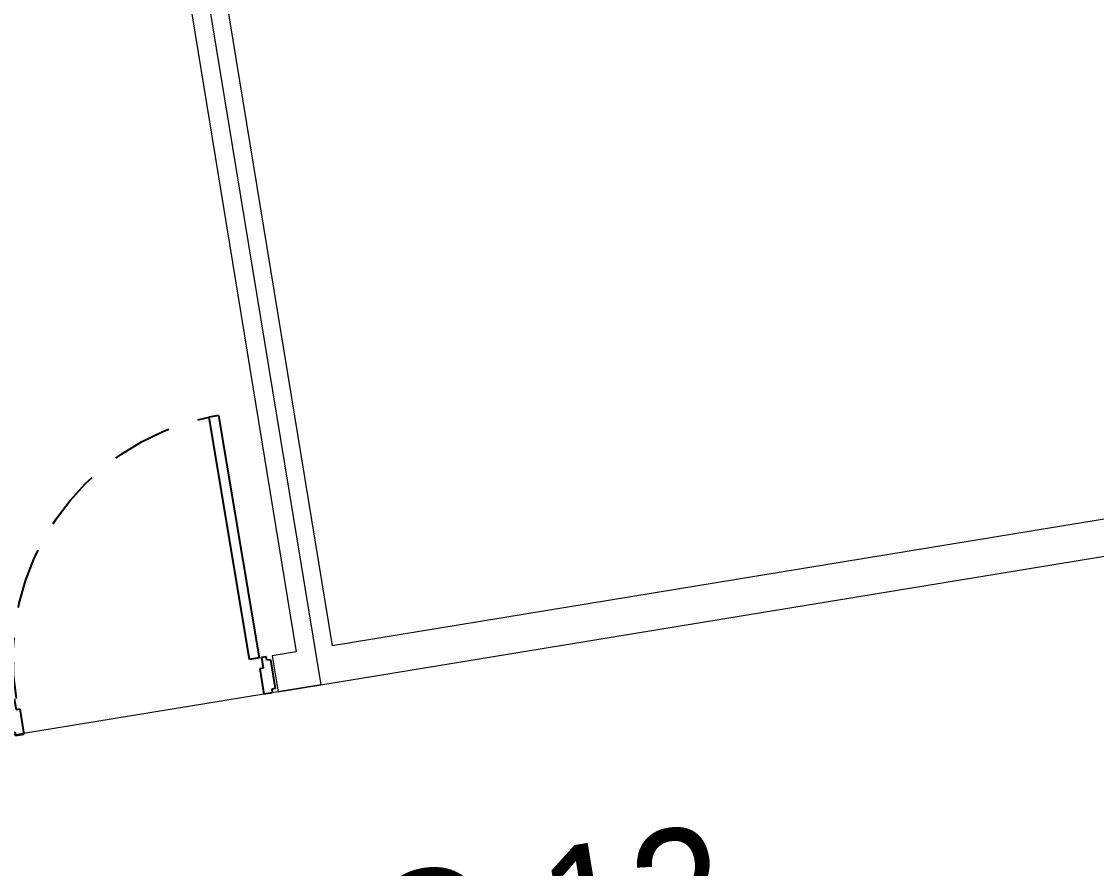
# Model space of a CAD drawing. Header units: metres. Extents: x 2 to 659295185, y -28 to 1124222152.
# Drawn here: x 655625.574 to 655629.992, y 1126390.825 to 1126394.306 of the extents above; entities that cross this region are included whole.
import ezdxf
from ezdxf.enums import TextEntityAlignment as Align

# ---------------------------------------------------------------- set-up
doc = ezdxf.new("R2010")
doc.units = ezdxf.units.M
doc.header["$MEASUREMENT"] = 0
for name, pattern in [('CCSM_C1_CUERPO EL$0$CONTINUA', [0]), ('CCSM_C1_CUERPO EL$0$DASHED', [0.75, 0.5, -0.25]), ('DASHDOT', [1, 0.5, -0.25, 0, -0.25])]:
    doc.linetypes.add(name, pattern=pattern)
doc.layers.get('0').update_dxf_attribs({"linetype": 'CONTINUOUS'})
for name, color, linetype in [('CCSM_C1_CUERPO BJ$0$A-LOCAL ID', 7, 'CONTINUOUS'), ('CCSM_C1_CUERPO BJ$0$ID_Nº LOCAL', 7, 'CONTINUOUS'), ('CCSM_C1_CUERPO EL$0$A-AREAS COMERCIALES', 151, 'CONTINUOUS'), ('CCSM_C1_CUERPO EL$0$A-PARED', 2, 'CCSM_C1_CUERPO EL$0$CONTINUA'), ('CCSM_C1_CUERPO EL$0$A-PUERTA', 5, 'CCSM_C1_CUERPO EL$0$CONTINUA')]:
    doc.layers.add(name, color=color, linetype=linetype)
doc.layers.add('LOCALES ASIGNADOS', color=41, linetype='DASHDOT', lineweight=0)
doc.styles.add('CCSM_C1_CUERPO BJ$0$ROMANS', font='romans__.ttf')
doc.styles.add('CCSM_C1_CUERPO BJ$0$sigo', font='arial.ttf', dxfattribs={"width": 0.9})

# ---------------------------------------------------------------- blocks, each defined once
blk = doc.blocks.new('CCSM_C1_CUERPO EL$0$P-IZQ 110-15')
for p, q in [((0.045, 1.01), (0.085, 1.01)), ((0.045, 1.01), (0.045, 0)), ((0.085, 0), (0.085, 1.01)), ((0, -0.015), (0.015, -0.015)), ((0, -0.015), (0, -0.135)), ((0.015, 0), (0.035, 0)), ((0.015, -0.015), (0.015, 0)), ((0.035, 0), (0.035, -0.045)), ((0.045, 0), (0.085, 0)), ((1.065, 0), (1.065, -0.045)), ((1.085, 0), (1.065, 0)), ((1.085, -0.015), (1.085, 0)), ((1.1, -0.015), (1.085, -0.015)), ((1.1, -0.015), (1.1, -0.135)), ((0.035, -0.045), (0.05, -0.045)), ((0.05, -0.045), (0.05, -0.15)), ((1.065, -0.045), (1.05, -0.045)), ((1.05, -0.045), (1.05, -0.15)), ((0, -0.135), (0.015, -0.135)), ((0.015, -0.135), (0.015, -0.15)), ((0.015, -0.15), (0.05, -0.15)), ((1.085, -0.15), (1.05, -0.15)), ((1.1, -0.135), (1.085, -0.135)), ((1.085, -0.135), (1.085, -0.15))]:
    blk.add_line(p, q)
at = {"color": 8, "linetype": 'CCSM_C1_CUERPO EL$0$DASHED', "ltscale": 0.5}
blk.add_arc((0.045, 0), 1.0108, 360, 87.732, dxfattribs=at)
blk = doc.blocks.new('CCSM_C1_CUERPO BJ$0$IDENT LOCAL')
at = {"style": 'CCSM_C1_CUERPO BJ$0$ROMANS'}
for tag, height, p in [('AREA-EXACTA', 0.5, (0.5872, 0.0962)), ('NºLOCAL', 0.7, (1.1699, 0.1194)), ('RUBRO', 0.35, (0, 0)), ('USO', 0.35, (-0.5872, -0.0962))]:
    blk.add_attdef(tag, text='', height=height, rotation=279.30845, dxfattribs=at).set_placement(p, align=Align.BOTTOM_CENTER)

msp = doc.modelspace()

# ---------------------------------------------------------------- hatches: boundary and pattern name
at = {"layer": 'LOCALES ASIGNADOS'}
h = msp.add_hatch(color=256, dxfattribs=at)
edge = h.paths.add_edge_path()
edge.add_arc((219491.1056, 1054914.3756), 441878.9229, 9.308049718, 9.309563548, ccw=False)
edge.add_line((655551.8097, 1126384.9626), (655564.5398, 1126387.0492))
edge.add_line((655564.5398, 1126387.0492), (655562.5867, 1126398.9652))
edge.add_line((655562.5867, 1126398.9652), (655552.3922, 1126397.2942))
edge.add_line((655552.3922, 1126397.2942), (655552.4569, 1126396.8995))
edge.add_line((655552.4569, 1126396.8995), (655549.9212, 1126396.4839))

# ---------------------------------------------------------------- linework, layer by layer
at = {"layer": 'CCSM_C1_CUERPO EL$0$A-AREAS COMERCIALES', "lineweight": 5}
msp.add_lwpolyline([(655625.6975, 1126398.3146), (655626.8036, 1126391.58), (655626.8036, 1126391.58), (655622.0665, 1126390.8041), (655620.9627, 1126397.5386), (655625.6975, 1126398.3146)], close=True, dxfattribs=at)
at = {"layer": 'CCSM_C1_CUERPO EL$0$A-PARED', "lineweight": 5}
for p, q in [((655625.6235, 1126398.3025), (655626.7032, 1126391.7155)), ((655626.2871, 1126395.1813), (655626.8512, 1126391.7398)), ((655633.6114, 1126392.8478), (655626.8512, 1126391.7398)), ((655626.6288, 1126391.5513), (655632.8462, 1126392.5704)), ((655626.7032, 1126391.7155), (655626.6045, 1126391.6994)), ((655626.6045, 1126391.6994), (655626.6288, 1126391.5513))]:
    msp.add_line(p, q, dxfattribs=at)

# ---------------------------------------------------------------- block references
at = {"layer": 'CCSM_C1_CUERPO BJ$0$A-LOCAL ID', "lineweight": 5}
ref = msp.add_blockref('CCSM_C1_CUERPO BJ$0$IDENT LOCAL', (655624.5658, 1126388.7477), dxfattribs=dict(at, xscale=0.6749999999990483, yscale=0.6749999999990483, zscale=0.6749999999990483, rotation=9.322235955902737))
ref.add_attrib('NºLOCAL', 'PASILLO DE SERVICIO 12', dxfattribs={"layer": 'CCSM_C1_CUERPO BJ$0$ID_Nº LOCAL', "height": 0.54, "rotation": 9.3222, "style": 'CCSM_C1_CUERPO BJ$0$sigo', "width": 0.9}).set_placement((655624.4182, 1126389.6469), align=Align.BOTTOM_CENTER)
at = {"layer": 'CCSM_C1_CUERPO EL$0$A-PUERTA', "lineweight": 5, "xscale": -1, "rotation": 9.471637307062577}
msp.add_blockref('CCSM_C1_CUERPO EL$0$P-IZQ 110-15', (655626.5947, 1126391.6977), dxfattribs=at)

doc.saveas('drawing.dxf')
